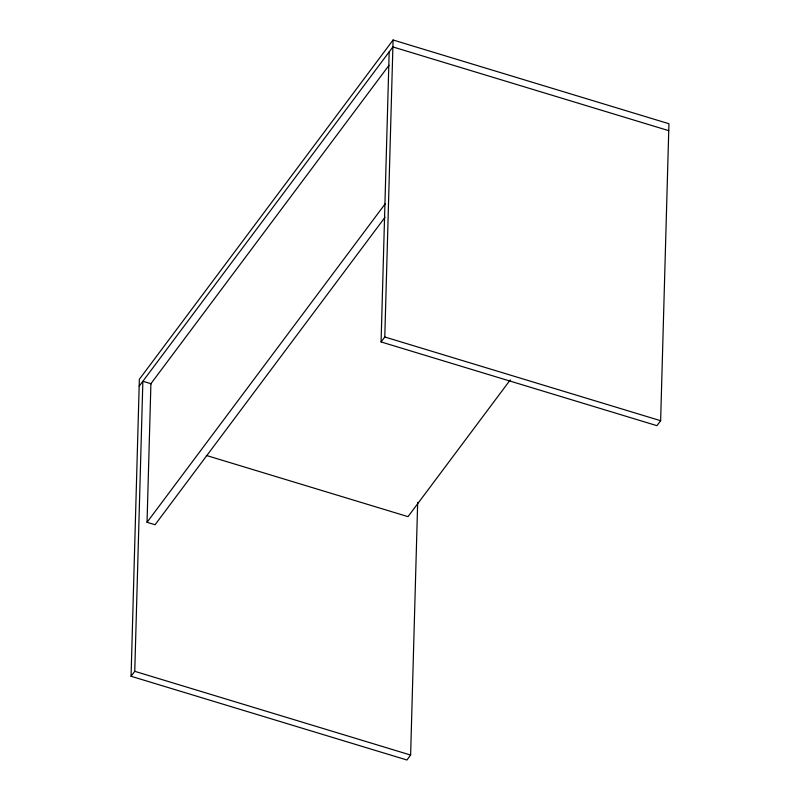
<?xml version="1.0" encoding="UTF-8"?>
<svg xmlns="http://www.w3.org/2000/svg" width="800" height="800" viewBox="0 0 800 800"><rect width="100%" height="100%" fill="white"/><g stroke="black" fill="none" stroke-linecap="round" stroke-linejoin="round"><path stroke-width="1.2" d="M417.68 502.34L410.62 755.05L406.92 760L131.06 676.27L139.36 379.28L393.08 40L668.94 123.73L660.64 420.72L656.94 425.67L381.08 341.94L389.18 51.88M131.06 676.27L134.76 671.32L142.86 381.26L151.22 383.8M384.98 217.32L155.08 524.74L147.04 522.3L150.91 383.71L389.02 65.3M381.08 341.94L384.78 336.99L393.08 40M139.16 386.21L392.88 46.93L668.75 130.66M147.04 522.3L385.15 203.89M510.27 379.9L408.01 516.65L206.36 455.45M384.78 336.99L660.64 420.72M134.76 671.32L410.62 755.05"/></g></svg>
